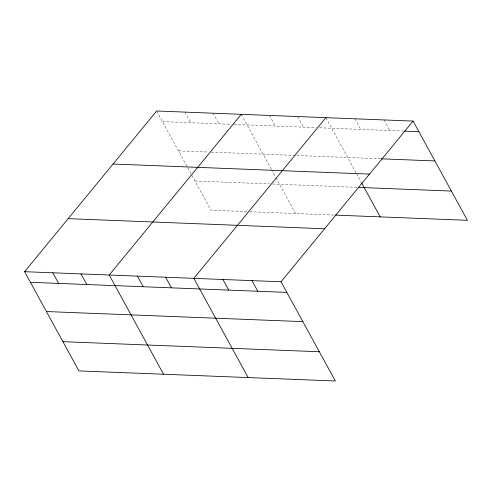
<?xml version="1.0" encoding="UTF-8"?>
<svg xmlns="http://www.w3.org/2000/svg" width="492" height="492" viewBox="0 0 492 492"><rect width="100%" height="100%" fill="white"/><g stroke="black" fill="none" stroke-linecap="round" stroke-linejoin="round"><path stroke-width="0.37" stroke-dasharray="2.46 1.84" d="M162.452 121.604L231.068 124.304M234.112 124.421L316.448 127.662M319.499 127.785L403.588 131.093M178.461 150.847L208.196 152.016M211.246 152.133L295.864 155.466M296.627 155.497L380.593 158.799M194.955 180.976L269.671 183.916M272.722 184.033L357.34 187.366M246.799 211.628L210.97 210.219L156.647 110.995M249.85 211.745L334.474 215.078M384.012 119.943L389.824 130.552M354.953 118.8L360.759 129.408M325.888 117.656L356.14 172.907M356.503 173.578L361.269 182.28M297.685 116.543L303.49 127.151M269.475 115.435L275.28 126.044M241.264 114.322L271.147 168.904M271.516 169.574L275.551 176.942M275.914 177.612L295.594 213.546M213.061 113.215L218.866 123.824M184.851 112.102L190.662 122.711"/><path stroke-width="0.74" d="M24.6 271.689L281.03 281.781L335.353 381.005L78.923 370.913L24.6 271.689L156.647 110.995L413.077 121.087L467.4 220.311L335.237 215.109M241.264 114.322L109.224 275.022L163.547 374.246M325.888 117.656L193.848 278.349L248.171 377.573M281.03 281.781L413.077 121.087M404.35 131.124L418.883 131.696M381.362 158.83L434.897 160.939M113.068 164.02L369.504 174.113M358.102 187.397L451.392 191.068M68.173 218.657L324.609 228.755M30.406 282.297L286.842 292.389M46.42 311.541L302.851 321.633M62.914 341.669L319.345 351.762M361.638 182.95L380.211 216.88M251.972 280.637L257.777 291.246M222.907 279.493L228.718 290.102M165.638 277.242L171.444 287.851M137.428 276.129L143.24 286.738M81.014 273.909L86.826 284.517M52.81 272.802L58.616 283.41"/></g></svg>
